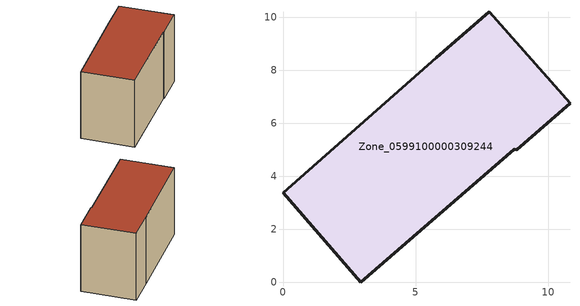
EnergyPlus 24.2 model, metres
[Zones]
Zone_0599100000309244
 floor ground (C_G): 7.78,10.2 10.82,6.75 8.81,5 8.71,5.01 2.94,0 0,3.37 5.77,8.46 z0
 wall outside (C_F): 5.77,8.46 0,3.37 2.94,0 8.71,5.01 8.81,5 10.82,6.75 7.78,10.2 5.77,8.46 z0:6.23
 roof outside (C_R): 7.78,10.2 5.77,8.46 0,3.37 2.94,0 8.71,5.01 8.81,5 10.82,6.75 z6.23
[BUILDING]
Pand.0599100000309244: North Axis=0; Terrain=City; Loads Convergence Tolerance Value=0.04; Temperature Convergence Tolerance Value=0.4; Solar Distribution=FullExterior; Maximum Number of Warmup Days=25; Minimum Number of Warmup Days=1
[Site:Location]
Rotterdam.The.Hague.AP_ZH_NLD Design_Conditions: Latitude=51.96; Longitude=4.45; Time Zone=1; Elevation=-4.5
[SITE:GROUNDTEMPERATURE:BUILDINGSURFACE]
18, 18, 18, 18, 18, 18, 18, 18, 18, 18, 18, 18
[MATERIAL] Thermal Absorptance=0.9; Solar Absorptance=0.7; Visible Absorptance=0.7
Name | Roughness | Thickness | Conductivity | Density | Specific Heat
G.TI.1946 | MediumSmooth | 0.15 | 1 | 540 | 1210
F.TI.1946 | Rough | 0.3 | 0.857143 | 1920 | 840
R.TI.1946 | MediumRough | 0.2 | 0.1 | 1500 | 1000
[CONSTRUCTION]
C_G: G.TI.1946
C_F: F.TI.1946
C_R: R.TI.1946
[ZONE]
Zone_0599100000309244: Type=1; Multiplier=1; Ceiling Height=Autocalculate; Volume=Autocalculate; Floor Area=autocalculate; Part of Total Floor Area=Yes
[ZONEINFILTRATION:DESIGNFLOWRATE]
Infil_Zone_0599100000309244: Zone or ZoneList or Space or SpaceList=Zone_0599100000309244; Schedule=AlwaysOn; Design Flow Rate Calculation Method=Flow/Area; Flow Rate per Floor Area=0.003; Constant Term Coefficient=1; Temperature Term Coefficient=0; Velocity Term Coefficient=0; Velocity Squared Term Coefficient=0
[HVACTEMPLATE:ZONE:IDEALLOADSAIRSYSTEM]
Zone_0599100000309244: Maximum Heating Supply Air Temperature=50; Minimum Cooling Supply Air Temperature=13; Maximum Heating Supply Air Humidity Ratio=0.0156; Minimum Cooling Supply Air Humidity Ratio=0.0077; Heating Limit=NoLimit; Cooling Limit=NoLimit; Dehumidification Control Type=ConstantSensibleHeatRatio; Cooling Sensible Heat Ratio=0.7; Dehumidification Setpoint=60; Humidification Control Type=None; Humidification Setpoint=30; Outdoor Air Method=None; Outdoor Air Flow Rate per Person=0.00944; Outdoor Air Flow Rate per Zone Floor Area=0; Outdoor Air Flow Rate per Zone=0; Demand Controlled Ventilation Type=None; Outdoor Air Economizer Type=NoEconomizer; Heat Recovery Type=None; Sensible Heat Recovery Effectiveness=0.7; Latent Heat Recovery Effectiveness=0.65
[ZONECONTROL:THERMOSTAT]
ThermostatControl_Zone_0599100000309244: Zone or ZoneList=Zone_0599100000309244; Control Type Schedule=DualSetpointControlType; Control 1=Thermostat_Zone_0599100000309244; Temperature Difference Between Cutout And Setpoint=0
[THERMOSTATSETPOINT:DUALSETPOINT]
Thermostat_Zone_0599100000309244: Heating Setpoint Temperature Schedule=HeatingSetpoint_Zone_0599100000309244; Cooling Setpoint Temperature Schedule=CoolingSetpoint_Zone_0599100000309244
[SCHEDULE:COMPACT]
HeatingSetpoint_Zone_0599100000309244: Through: 12/31, For: AllDays, Until: 24:00, 21
CoolingSetpoint_Zone_0599100000309244: Through: 12/31, For: AllDays, Until: 24:00, 24
DualSetpointControlType: Through: 12/31, For: AllDays, Until: 24:00, 4
AlwaysOn: Through: 12/31, For: AllDays, Until: 24:00, 1
